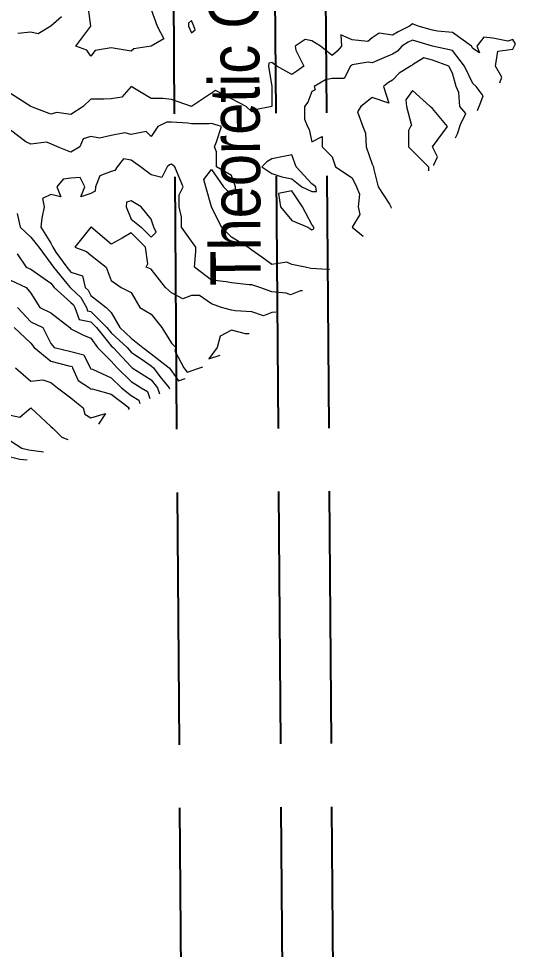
# Model space of a CAD drawing. Extents: x 532589 to 538856, y 6045658 to 6049082.
# Drawn here: x 534147.5 to 534246, y 6046833.2 to 6047017.6 of the extents above; entities that cross this region are included whole.
import ezdxf
from ezdxf.enums import TextEntityAlignment as Align

# ---------------------------------------------------------------- set-up
doc = ezdxf.new("R2010")
doc.units = 0
doc.header["$LTSCALE"] = 5
doc.linetypes.add('foc-UNSURVEYED', pattern=[12.5, 10, -2.5])
doc.layers.add('C-TOPO-MAJR', color=7, linetype='Continuous', lineweight=15, true_color=0xd3aa5f)
doc.layers.add('C-TOPO-MINR', color=7, linetype='Continuous', lineweight=13, true_color=0xe9d5af)
doc.layers.add('L-ROAD-T', color=7, linetype='Continuous')
doc.layers.add('L-USEC', color=7, linetype='foc-UNSURVEYED')
doc.styles.add('80L', font='ARIALN.TTF', dxfattribs={"height": 10})

msp = doc.modelspace()

# ---------------------------------------------------------------- linework, layer by layer
at = {"layer": 'C-TOPO-MAJR', "color": 9, "true_color": 0xbfbfbf, "flags": 128}
for points, elevation in [([(534173.829, 6047019.465), (534175, 6047016.147), (534176.316, 6047013.66), (534173.829, 6047012.166), (534170.391, 6047011.622), (534169.847, 6047011.17), (534166.264, 6047011.767), (534165.865, 6047011.834), (534162.738, 6047011.312), (534161.884, 6047010.175), (534161.087, 6047011.369), (534158.898, 6047012.166), (534161.884, 6047016.147), (534161.386, 6047019.631)], 857), ([(534156.044, 6047018.005), (534153.92, 6047016.147), (534151.433, 6047014.653), (534149.939, 6047014.952), (534147.404, 6047014.7)], 857), ([(534182.235, 6047016.147), (534181.792, 6047017.286), (534181.179, 6047016.761), (534181.223, 6047016.147), (534181.792, 6047014.819), (534182.516, 6047015.423), (534182.235, 6047016.147)], 857), ([(534145.957, 6046965.779), (534149.053, 6046964.386), (534149.939, 6046963.247), (534151.748, 6046960.404), (534153.92, 6046959.318), (534157.668, 6046956.422), (534157.902, 6046956.173), (534160.391, 6046954.929), (534161.884, 6046954.314), (534163.158, 6046952.441), (534165.865, 6046949.733), (534167.045, 6046948.459), (534169.847, 6046945.757), (534171.838, 6046944.477), (534173.066, 6046943.715), (534173.537, 6046942.341)], 857), ([(534193.206, 6046955.201), (534192.48, 6046955.165), (534189.755, 6046955.891), (534187.505, 6046954.692), (534186.88, 6046952.441), (534185.254, 6046950.19), (534187.505, 6046950.94)], 858), ([(534145.957, 6046933.954), (534148.169, 6046932.532), (534149.577, 6046932.171), (534152.458, 6046931.801)], 856)]:
    msp.add_lwpolyline(points, dxfattribs=dict(at, elevation=elevation))
at = {"layer": 'C-TOPO-MINR', "color": 254, "true_color": 0xd9d9d9, "flags": 128}
for points, elevation in [([(534242.881, 6047004.912), (534243.327, 6047006.012), (534242.085, 6047008.184), (534242.512, 6047011.17), (534245.499, 6047011.598), (534245.996, 6047012.663), (534245.499, 6047013.491), (534244.504, 6047013.16), (534241.517, 6047013.758), (534239.747, 6047013.936), (534238.332, 6047012.166), (534238.864, 6047010.837), (534237.535, 6047011.724), (534237.287, 6047012.166), (534233.554, 6047014.88), (534230.567, 6047015.152), (534229.572, 6047015.351), (534226.727, 6047016.147), (534225.59, 6047016.589), (534225.342, 6047016.396), (534224.978, 6047016.147), (534222.732, 6047015.024), (534221.609, 6047014.323), (534219.02, 6047014.754), (534217.627, 6047013.825), (534216.722, 6047013.071), (534213.645, 6047013.44), (534211.37, 6047014.442), (534211.521, 6047012.166), (534210.659, 6047011.17), (534209.664, 6047010.308), (534207.341, 6047012.166), (534205.682, 6047013.214), (534204.355, 6047013.493), (534202.364, 6047012.166), (534202.497, 6047011.369), (534204.089, 6047008.184), (534202.656, 6047007.229), (534201.7, 6047006.591), (534198.713, 6047008.184), (534197.719, 6047008.907), (534197.107, 6047008.796), (534197.056, 6047008.184), (534197.718, 6047004.203), (534197.718, 6047004.202), (534197.718, 6047000.222), (534197.717, 6047000.221), (534194.366, 6046999.592), (534193.737, 6046999.135), (534192.651, 6047000.221), (534189.755, 6047001.738), (534186.57, 6047003.406), (534185.774, 6047002.875), (534184.181, 6047001.813), (534181.792, 6047000.222), (534181.792, 6047000.221), (534177.81, 6047001.626), (534176.218, 6047001.813), (534173.829, 6047001.813), (534169.848, 6047004.202), (534169.847, 6047004.203), (534169.847, 6047004.203), (534169.846, 6047004.202), (534167.989, 6047002.079), (534165.865, 6047001.752), (534164.444, 6047001.643), (534161.884, 6047001.643), (534160.352, 6047000.221), (534157.902, 6046998.628), (534155.091, 6046999.05), (534153.92, 6046998.69), (534149.94, 6047000.221), (534149.939, 6047000.221), (534149.938, 6047000.222), (534145.957, 6047002.797)], 857.2), ([(534238.517, 6046999.457), (534239.175, 6047001.079), (534239.621, 6047002.306), (534238.198, 6047004.202), (534237.535, 6047004.771), (534235.943, 6047008.184), (534233.554, 6047011.3), (534229.574, 6047012.166), (534229.572, 6047012.166), (534229.572, 6047012.166), (534225.59, 6047013.39), (534224.774, 6047012.982), (534223.467, 6047012.166), (534222.604, 6047011.17), (534221.609, 6047010.618), (534219.924, 6047009.869), (534217.627, 6047008.848), (534216.831, 6047008.98), (534213.645, 6047008.49), (534213.504, 6047008.326), (534213.34, 6047008.184), (534212.053, 6047005.795), (534209.664, 6047005.795), (534208.337, 6047005.529), (534206.124, 6047004.202), (534206.345, 6047003.54), (534205.682, 6047003.208), (534204.829, 6047001.074), (534204.19, 6047000.221), (534204.19, 6046997.731), (534204.763, 6046996.239), (534205.113, 6046995.67), (534205.682, 6046993.252), (534207.674, 6046994.249), (534207.674, 6046992.257), (534209.664, 6046990.268), (534210.326, 6046988.276), (534213.645, 6046986.064), (534214.531, 6046984.294), (534215.094, 6046982.845), (534214.84, 6046980.312), (534215.138, 6046978.819), (534213.645, 6046976.334), (534213.645, 6046976.331), (534213.645, 6046976.331), (534213.645, 6046976.329), (534215.817, 6046974.52)], 857.4), ([(534234.154, 6046994.003), (534234.49, 6046994.834), (534235.147, 6046996.637), (534236.157, 6046998.843), (534234.976, 6047000.221), (534234.779, 6047002.977), (534234.278, 6047004.202), (534233.554, 6047006.858), (534232.83, 6047008.184), (534229.572, 6047009.42), (534227.866, 6047009.89), (534225.59, 6047008.49), (534225.448, 6047008.326), (534225.193, 6047008.184), (534222.936, 6047006.857), (534221.609, 6047005.428), (534220.85, 6047004.961), (534219.839, 6047004.202), (534220.946, 6047000.883), (534217.627, 6047001.99), (534216.632, 6047001.216), (534215.351, 6047000.221), (534214.731, 6046999.135), (534215.753, 6046996.239), (534216.3, 6046994.912), (534216.415, 6046992.257), (534217.627, 6046988.772), (534217.892, 6046988.276), (534217.892, 6046988.011), (534218.822, 6046984.294), (534221.041, 6046980.88), (534221.325, 6046980.312), (534221.36, 6046980.064)], 857.6), ([(534229.79, 6046988.548), (534229.806, 6046988.588), (534229.837, 6046988.674), (534230.568, 6046990.267), (534229.572, 6046992.253), (534229.567, 6046992.257), (534229.572, 6046992.258), (534232.559, 6046996.239), (534229.572, 6046999.822), (534229.129, 6047000.221), (534225.59, 6047003.407), (534224.263, 6047001.548), (534224.411, 6047000.221), (534225.391, 6046996.438), (534225.192, 6046996.239), (534224.794, 6046995.443), (534224.794, 6046992.257), (534225.59, 6046991.461), (534228.776, 6046988.276), (534228.776, 6046987.479)], 857.8), ([(534209.133, 6046967.943), (534209.095, 6046967.941), (534208.917, 6046967.87), (534208.779, 6046967.925), (534205.448, 6046968.134), (534204.355, 6046968.367), (534201.7, 6046968.936), (534200.705, 6046969.363), (534197.719, 6046968.935), (534195.729, 6046970.357), (534193.737, 6046971.781), (534192.942, 6046972.349), (534189.755, 6046974.34), (534187.764, 6046976.331), (534185.776, 6046980.31), (534185.775, 6046980.312), (534185.774, 6046980.314), (534184.636, 6046984.294), (534184.281, 6046985.787), (534185.774, 6046987.708), (534188.162, 6046984.294), (534189.755, 6046982.701), (534190.594, 6046983.456), (534190.514, 6046984.294), (534189.755, 6046986.569), (534186.767, 6046988.276), (534186.767, 6046991.264), (534186.341, 6046992.257), (534186.767, 6046993.251), (534187.764, 6046996.239), (534185.774, 6046996.868), (534185.254, 6046996.758), (534181.792, 6046996.758), (534181.09, 6046996.942), (534177.81, 6046997.124), (534176.926, 6046997.124), (534175.156, 6046996.239), (534173.829, 6046994.248), (534172.834, 6046995.244), (534169.847, 6046994.646), (534168.622, 6046995.014), (534165.865, 6046994.497), (534163.543, 6046993.917), (534161.884, 6046994.248), (534160.352, 6046993.789), (534159.672, 6046992.257), (534157.902, 6046991.195), (534155.247, 6046992.257), (534153.92, 6046992.826), (534153.036, 6046993.142), (534149.939, 6046992.754), (534148.945, 6046993.251), (534145.957, 6046995.536)], 857.4), ([(534206.478, 6046984.294), (534205.682, 6046984.907), (534202.554, 6046988.276), (534201.7, 6046990.667), (534199.708, 6046990.268), (534197.719, 6046989.869), (534196.723, 6046989.271), (534195.726, 6046988.276), (534197.719, 6046986.948), (534199.711, 6046986.283), (534201.7, 6046985.885), (534203.689, 6046984.294), (534205.682, 6046983.409), (534206.567, 6046983.409), (534206.478, 6046984.294)], 857.2), ([(534203.824, 6046963.696), (534203.407, 6046963.675), (534201.452, 6046962.893), (534200.563, 6046963.248), (534197.719, 6046963.467), (534195.33, 6046964.386), (534193.737, 6046964.883), (534193.239, 6046964.883), (534189.755, 6046965.271), (534188.693, 6046965.448), (534185.774, 6046965.791), (534182.404, 6046968.367), (534182.645, 6046971.496), (534182.645, 6046972.349), (534181.792, 6046973.544), (534179.801, 6046976.331), (534179.801, 6046978.321), (534179.359, 6046980.312), (534179.359, 6046982.746), (534180.133, 6046984.294), (534178.948, 6046987.139), (534178.474, 6046988.276), (534177.81, 6046988.806), (534177.412, 6046988.674), (534177.014, 6046988.276), (534175.952, 6046986.152), (534173.829, 6046986.683), (534171.705, 6046988.276), (534169.847, 6046989.603), (534168.299, 6046989.824), (534167.06, 6046988.276), (534166.612, 6046987.529), (534165.865, 6046987.357), (534163.653, 6046986.506), (534162.802, 6046984.294), (534162.737, 6046983.441), (534161.884, 6046982.967), (534159.893, 6046982.304), (534160.689, 6046984.294), (534159.76, 6046986.152), (534157.902, 6046986.036), (534156.354, 6046985.842), (534155.115, 6046984.294), (534155.911, 6046982.304), (534153.92, 6046982.802), (534152.261, 6046981.972), (534152.593, 6046980.312), (534152.151, 6046978.1), (534151.929, 6046976.331), (534153.92, 6046973.145), (534154.299, 6046972.349), (534154.916, 6046971.354), (534157.106, 6046968.367), (534157.902, 6046967.412), (534160.195, 6046966.678), (534160.704, 6046964.386), (534161.305, 6046963.807), (534161.884, 6046962.793), (534164.87, 6046960.404), (534165.865, 6046959.409), (534167.572, 6046956.422), (534169.847, 6046954.299), (534172.169, 6046952.441), (534173.829, 6046951.234), (534177.351, 6046948.459), (534177.81, 6046947.83), (534179.195, 6046945.862), (534180.58, 6046946.324)], 857.6), ([(534206.044, 6046975.969), (534206.08, 6046976.331), (534205.682, 6046976.828), (534203.824, 6046980.312), (534201.7, 6046983.499), (534199.046, 6046982.967), (534199.425, 6046980.312), (534201.7, 6046977.658), (534204.886, 6046976.331), (534205.682, 6046975.762), (534206.044, 6046975.969)], 857.2), ([(534174.36, 6046976.331), (534173.829, 6046977.924), (534171.839, 6046980.312), (534169.847, 6046981.507), (534168.928, 6046981.232), (534168.851, 6046980.312), (534169.847, 6046977.921), (534171.836, 6046976.331), (534173.829, 6046974.338), (534174.824, 6046975.335), (534174.36, 6046976.331)], 857.8), ([(534147.284, 6046978.986), (534147.861, 6046976.331), (534149.939, 6046974.339), (534151.531, 6046972.349), (534153.92, 6046969.092), (534154.452, 6046968.367), (534157.108, 6046965.18), (534157.743, 6046964.386), (534157.902, 6046964.244), (534159.857, 6046962.359), (534160.974, 6046960.404), (534161.206, 6046959.726), (534161.884, 6046959.587), (534165.049, 6046956.422), (534165.865, 6046955.395), (534169.023, 6046952.441), (534169.847, 6046951.556), (534172.502, 6046949.786), (534173.829, 6046948.821), (534174.288, 6046948.459), (534175.535, 6046946.753), (534177.355, 6046944.477), (534177.422, 6046944.283)], 857.4), ([(534198.515, 6046959.449), (534197.719, 6046959.409), (534196.06, 6046958.745), (534193.737, 6046959.519), (534190.458, 6046959.702), (534189.755, 6046959.836), (534187.766, 6046960.404), (534185.774, 6046961.107), (534183.383, 6046962.795), (534181.792, 6046962.795), (534180.085, 6046962.111), (534177.81, 6046963.324), (534176.673, 6046964.386), (534173.829, 6046968.005), (534172.832, 6046968.367), (534173.164, 6046969.033), (534172.692, 6046972.349), (534169.847, 6046975.194), (534168.038, 6046974.158), (534165.865, 6046972.918), (534161.889, 6046976.326), (534161.884, 6046976.33), (534158.699, 6046972.349), (534160.999, 6046971.464), (534161.884, 6046970.756), (534164.87, 6046968.367), (534165.865, 6046965.715), (534167.859, 6046964.386), (534169.847, 6046963.39), (534171.552, 6046960.404), (534173.829, 6046959.077), (534175.953, 6046956.422), (534177.81, 6046953.325), (534178.694, 6046952.441), (534178.473, 6046951.778), (534180.317, 6046948.459), (534180.926, 6046947.593), (534184.043, 6046948.632)], 857.8), ([(534147.285, 6046971.021), (534149.055, 6046968.367), (534149.939, 6046967.97), (534151.264, 6046967.042), (534153.92, 6046965.183), (534154.558, 6046964.386), (534157.902, 6046961.4), (534158.409, 6046960.911), (534158.698, 6046960.404), (534159.512, 6046958.032), (534161.884, 6046957.545), (534163.007, 6046956.422), (534165.865, 6046952.826), (534166.278, 6046952.441), (534169.847, 6046948.607), (534170.068, 6046948.459), (534173.829, 6046946.041), (534175.08, 6046944.477), (534175.48, 6046943.312)], 857.2), ([(534147.342, 6046960.404), (534149.939, 6046957.56), (534152.327, 6046956.422), (534153.92, 6046953.238), (534154.586, 6046952.441), (534157.902, 6046951.704), (534160.479, 6046951.036), (534161.711, 6046948.459), (534161.763, 6046948.338), (534161.884, 6046948.26), (534162.19, 6046948.153), (534165.865, 6046946.468), (534167.943, 6046944.477), (534169.847, 6046942.967), (534171.372, 6046942.021), (534171.595, 6046941.37)], 856.8), ([(534146.66, 6046956.422), (534149.939, 6046953.326), (534150.631, 6046952.441), (534153.92, 6046949.739), (534157.523, 6046948.838), (534157.902, 6046948.754), (534158.136, 6046948.693), (534158.248, 6046948.459), (534159.35, 6046945.925), (534161.578, 6046944.477), (534161.747, 6046944.34), (534161.884, 6046944.229), (534162.093, 6046944.268), (534165.865, 6046943.252), (534169.449, 6046940.496), (534169.257, 6046940.201)], 856.6), ([(534146.952, 6046948.459), (534149.939, 6046945.804), (534152.328, 6046946.07), (534153.92, 6046945.539), (534155.248, 6046944.477), (534157.902, 6046942.487), (534159, 6046941.594), (534160.352, 6046940.496), (534160.639, 6046939.251), (534161.884, 6046938.505), (534164.729, 6046939.359), (534163.359, 6046937.252)], 856.4), ([(534145.957, 6046939.09), (534147.795, 6046938.658), (534149.939, 6046940.495), (534149.944, 6046940.491), (534153.92, 6046936.798), (534154.319, 6046936.514), (534156.11, 6046934.722), (534157.289, 6046934.217)], 856.2), ([(534145.957, 6046930.826), (534147.767, 6046930.361), (534149.208, 6046930.176)], 855.8)]:
    msp.add_lwpolyline(points, dxfattribs=dict(at, elevation=elevation))
at = {"layer": 'L-USEC'}
for p, q in [((534180.339, 6046748.767), (534174.266, 6047552.918)), ((534200.445, 6046748.919), (534194.372, 6047553.07)), ((534210.497, 6046748.977), (534204.423, 6047553.128))]:
    msp.add_line(p, q, dxfattribs=at)

# ---------------------------------------------------------------- texts
at = {"layer": 'L-ROAD-T', "style": '80L'}
msp.add_text('Theoretic Government Road Allowance', height=10, rotation=90.38963, dxfattribs=at).set_placement((534189.877, 6047064.65), align=Align.MIDDLE_CENTER)

doc.saveas('drawing.dxf')
